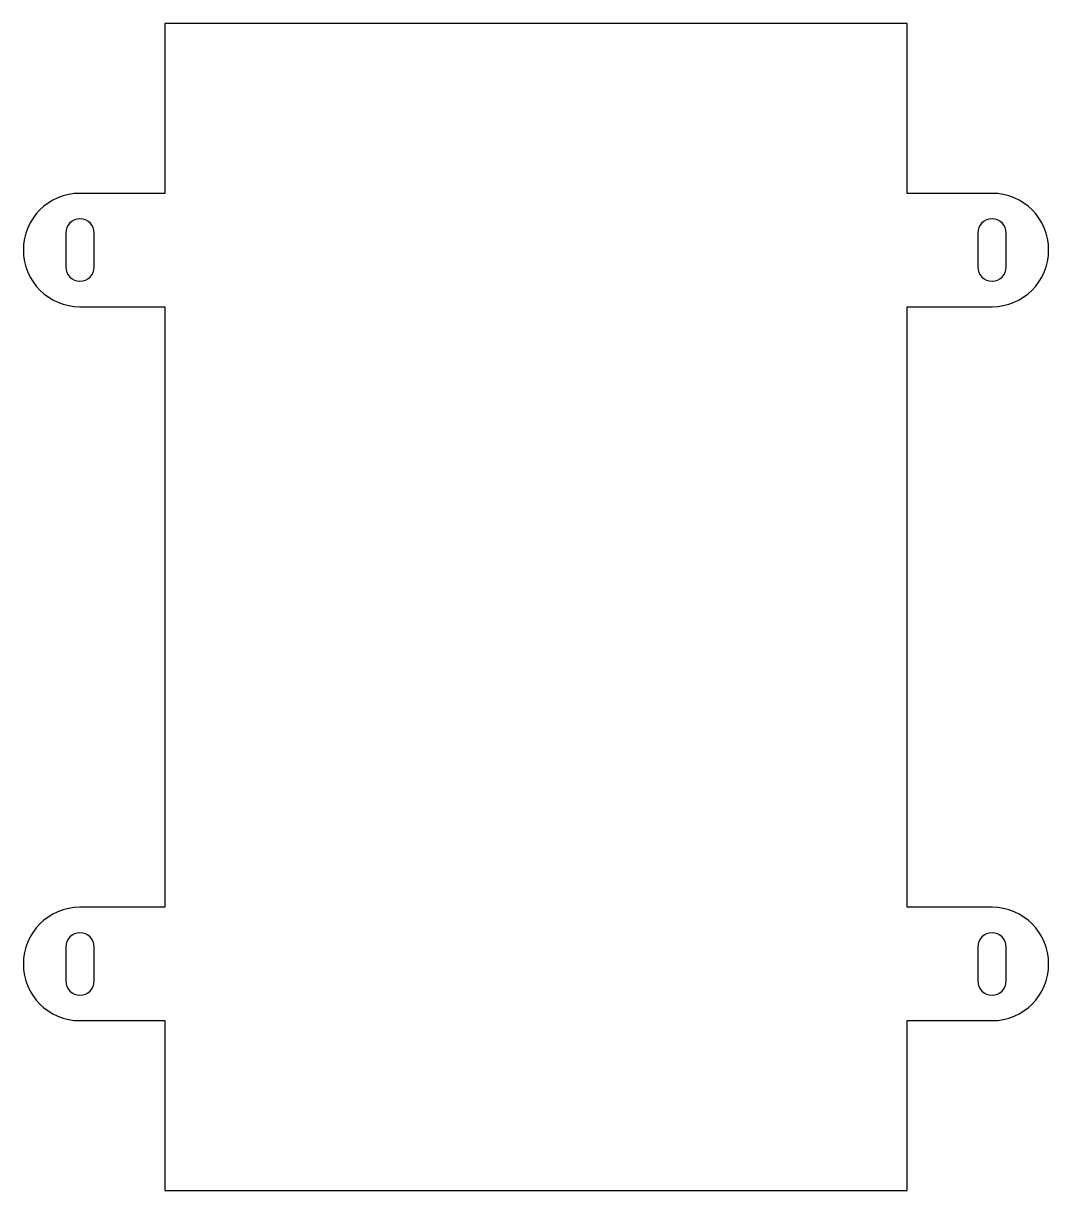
# Model space of a CAD drawing. Header units: millimetres. Extents: x -90 to 90, y -103 to 103.
import ezdxf

# ---------------------------------------------------------------- set-up
doc = ezdxf.new("R2010")
doc.units = ezdxf.units.MM

msp = doc.modelspace()

# ---------------------------------------------------------------- linework, layer by layer
at = {"color": 7, "linetype": 'Continuous', "lineweight": 25}
for p, q in [((65.5, 103), (-65.5, 103)), ((-65.5, 103), (-65.5, 73)), ((65.5, 73), (65.5, 103)), ((-65.5, 73), (-80.5, 73)), ((80.5, 73), (65.5, 73)), ((-83, 66), (-83, 60)), ((-78, 60), (-78, 66)), ((78, 66), (78, 60)), ((83, 60), (83, 66)), ((-80.5, 53), (-65.5, 53)), ((-65.5, 53), (-65.5, -53)), ((65.5, -53), (65.5, 53)), ((65.5, 53), (80.5, 53)), ((-65.5, -53), (-80.5, -53)), ((80.5, -53), (65.5, -53)), ((-83, -60), (-83, -66)), ((-78, -66), (-78, -60)), ((78, -60), (78, -66)), ((83, -66), (83, -60)), ((-80.5, -73), (-65.5, -73)), ((-65.5, -73), (-65.5, -103)), ((65.5, -103), (65.5, -73)), ((65.5, -73), (80.5, -73)), ((-65.5, -103), (65.5, -103))]:
    msp.add_line(p, q, dxfattribs=at)
for centre, radius, start, end in [((-80.5, 63), 10, 90, 270), ((80.5, 63), 10, 270, 90), ((-80.5, 66), 2.5, 0, 180), ((80.5, 66), 2.5, 0, 180), ((-80.5, 60), 2.5, 180, 0), ((80.5, 60), 2.5, 180, 0), ((-80.5, -63), 10, 90, 270), ((80.5, -63), 10, 270, 90), ((-80.5, -60), 2.5, 0, 180), ((80.5, -60), 2.5, 0, 180), ((-80.5, -66), 2.5, 180, 0), ((80.5, -66), 2.5, 180, 0)]:
    msp.add_arc(centre, radius, start, end, dxfattribs=at)

doc.saveas('drawing.dxf')
